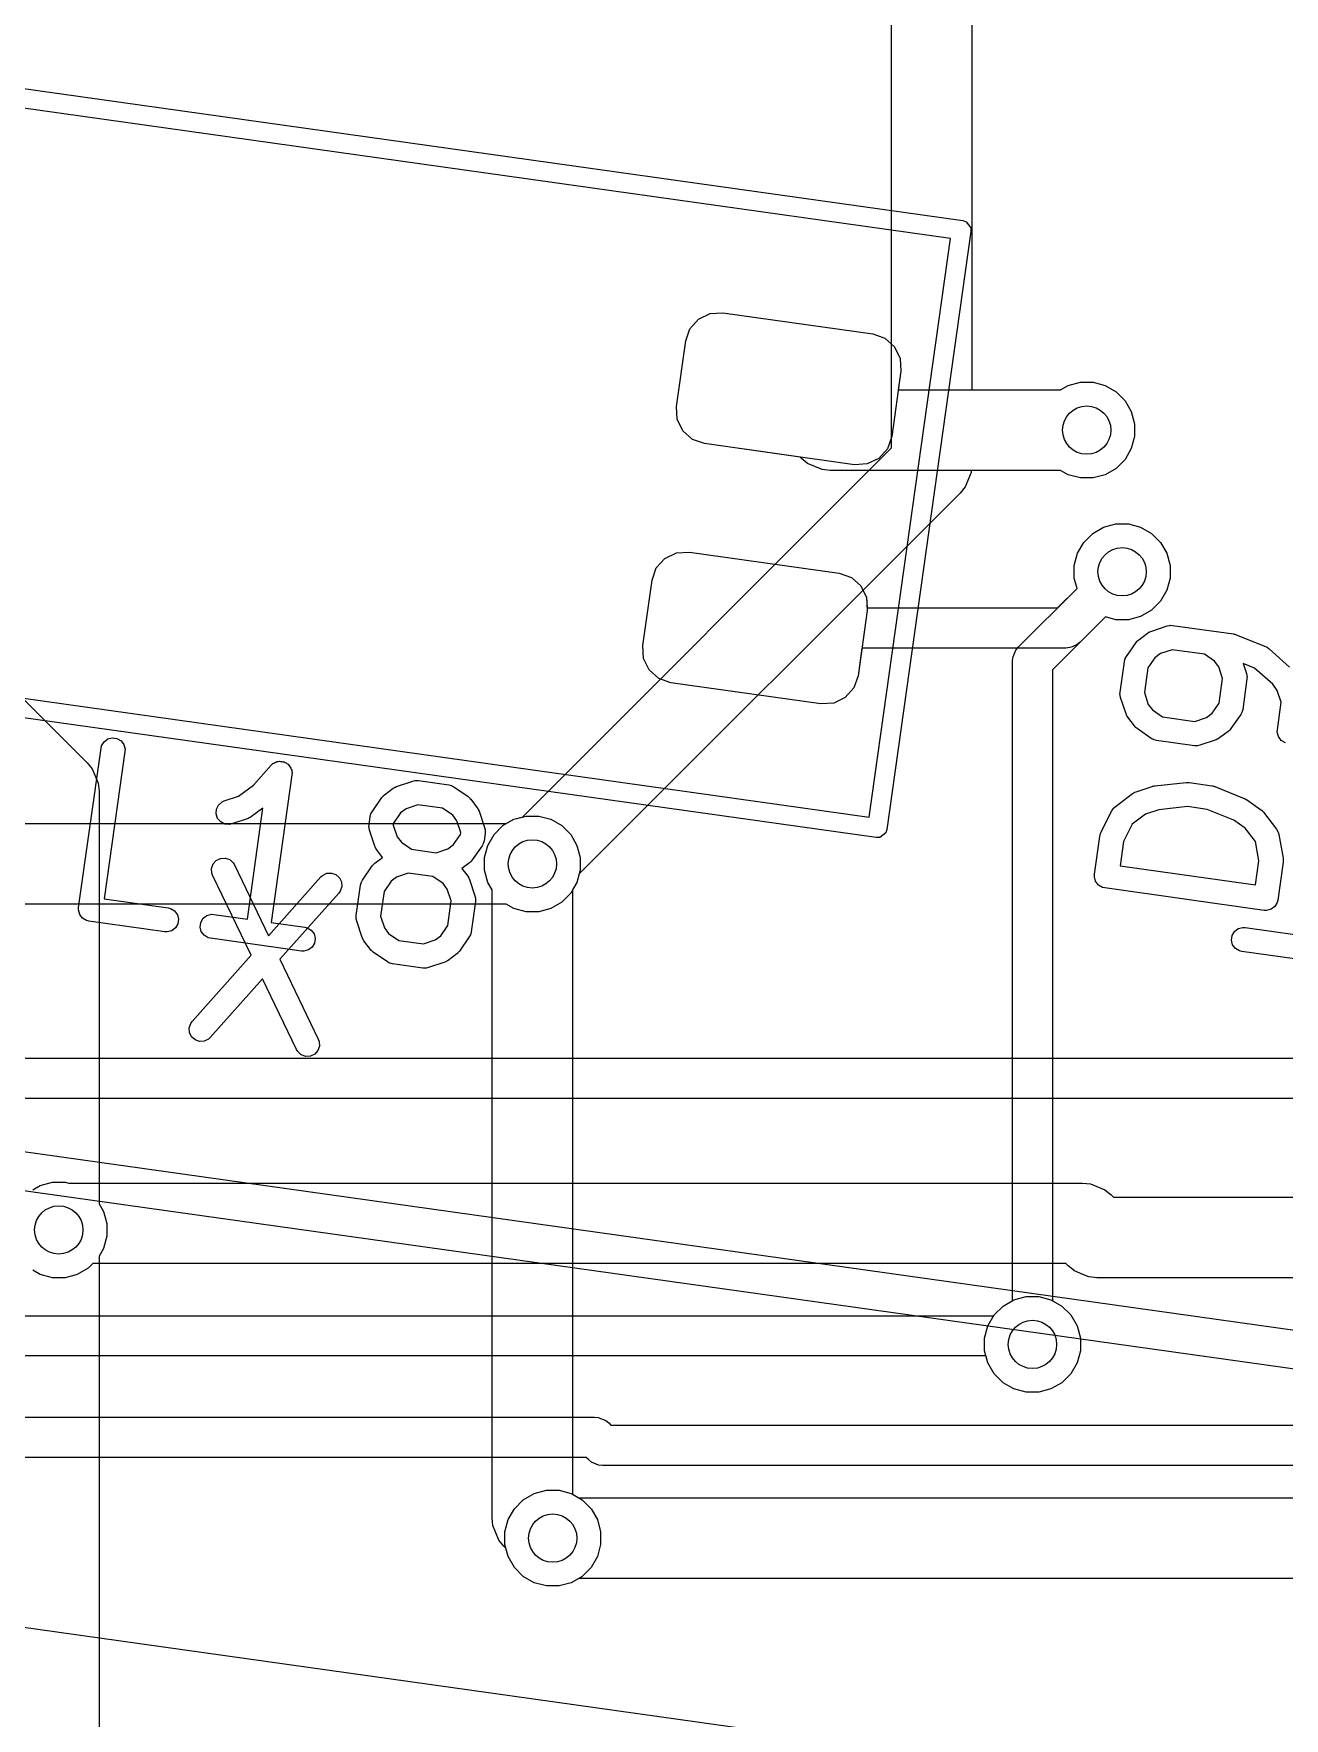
# Model space of a CAD drawing. Header units: millimetres. Extents: x 14 to 286, y -133 to -45.
# Drawn here: x 72.55 to 80.32, y -107.4 to -96.94 of the extents above; entities that cross this region are included whole.
import ezdxf

# ---------------------------------------------------------------- set-up
doc = ezdxf.new("R2010")
doc.units = ezdxf.units.MM
for name, color, linetype, true_color in [('B.Cu', 153, 'CONTINUOUS', 0x4d7fc4), ('B.Silkscreen', 31, 'CONTINUOUS', 0xe8b2a7), ('F.Cu', 13, 'CONTINUOUS', 0xc83434), ('F.Mask', 201, 'CONTINUOUS', 0xd864ff), ('F.Paste', 253, 'CONTINUOUS', 0xb4a09a), ('F.Silkscreen', 41, 'CONTINUOUS', 0xf2eda1), ('User.Drawings', 9, 'CONTINUOUS', 0xc2c2c2)]:
    doc.layers.add(name, color=color, linetype=linetype, true_color=true_color)

msp = doc.modelspace()

# ---------------------------------------------------------------- linework, layer by layer
at = {"layer": 'B.Cu', "linetype": 'CONTINUOUS'}
for p, q in [((78.3808, -93.2539), (78.3808, -99.1531)), ((77.8808, -99.4031), (77.8808, -93.357453)), ((78.3808, -99.1531), (78.932046, -99.1531)), ((78.932046, -99.1531), (78.979095, -99.125936)), ((78.979095, -99.125936), (79.054742, -99.105667)), ((79.054742, -99.105667), (79.133058, -99.105667)), ((79.133058, -99.105667), (79.208705, -99.125936)), ((79.208705, -99.125936), (79.276528, -99.165094)), ((79.276528, -99.165094), (79.331906, -99.220472)), ((79.331906, -99.220472), (79.371064, -99.288295)), ((79.371064, -99.288295), (79.391333, -99.363942)), ((77.8808, -99.513946), (77.8808, -99.4031)), ((79.391333, -99.363942), (79.391333, -99.442258)), ((79.391333, -99.442258), (79.371064, -99.517905)), ((75.58837, -101.806375), (77.8808, -99.513946)), ((79.331906, -99.585728), (79.276528, -99.641106)), ((79.371064, -99.517905), (79.331906, -99.585728)), ((78.375996, -99.666273), (78.338667, -99.756393)), ((78.377294, -99.6531), (78.375996, -99.666273)), ((78.932046, -99.6531), (78.377294, -99.6531)), ((78.979095, -99.680264), (78.932046, -99.6531)), ((79.054742, -99.700533), (78.979095, -99.680264)), ((79.133058, -99.700533), (79.054742, -99.700533)), ((79.208705, -99.680264), (79.133058, -99.700533)), ((79.276528, -99.641106), (79.208705, -99.680264)), ((78.307577, -99.794277), (75.941924, -102.159929)), ((78.338662, -99.756397), (78.307577, -99.794277)), ((78.338667, -99.756393), (78.338662, -99.756397)), ((79.131372, -100.045194), (79.199195, -100.006036)), ((79.199195, -100.006036), (79.274842, -99.985767)), ((79.274842, -99.985767), (79.353158, -99.985767)), ((79.353158, -99.985767), (79.428805, -100.006036)), ((79.428805, -100.006036), (79.496628, -100.045194)), ((79.036836, -100.168395), (79.075994, -100.100572)), ((79.075994, -100.100572), (79.131372, -100.045194)), ((79.496628, -100.045194), (79.552006, -100.100572)), ((79.552006, -100.100572), (79.591164, -100.168395)), ((79.016567, -100.244042), (79.036836, -100.168395)), ((79.016567, -100.322358), (79.016567, -100.244042)), ((79.591164, -100.168395), (79.611433, -100.244042)), ((79.611433, -100.244042), (79.611433, -100.322358)), ((79.033789, -100.386634), (79.016567, -100.322358)), ((79.611433, -100.322358), (79.591164, -100.398005)), ((78.668712, -100.751712), (79.033789, -100.386634)), ((79.591164, -100.398005), (79.552006, -100.465828)), ((79.496628, -100.521206), (79.428805, -100.560364)), ((79.552006, -100.465828), (79.496628, -100.521206)), ((79.210565, -100.56341), (78.8821, -100.891876)), ((79.274842, -100.580633), (79.210565, -100.56341)), ((79.353158, -100.580633), (79.274842, -100.580633)), ((79.428805, -100.560364), (79.353158, -100.580633)), ((78.653171, -100.770648), (78.668712, -100.751712)), ((78.6321, -100.8401), (78.634502, -100.815714)), ((78.6321, -104.810922), (78.6321, -100.8401)), ((78.634502, -100.815714), (78.63622, -100.811567)), ((78.63622, -100.811567), (78.651858, -100.773813)), ((78.651858, -100.773813), (78.653166, -100.770654)), ((78.653166, -100.770654), (78.653171, -100.770648)), ((78.8821, -100.891876), (78.8821, -104.810922)), ((72.463424, -101.04667), (72.885877, -101.469123)), ((72.885877, -101.469123), (72.916962, -101.507002)), ((72.916962, -101.507002), (72.916967, -101.507007)), ((72.916967, -101.507007), (72.954296, -101.597127)), ((72.954296, -101.597127), (72.9591, -101.6459)), ((72.9591, -101.6459), (72.9591, -104.209646)), ((75.535895, -101.820436), (75.58837, -101.806375)), ((75.373536, -101.982795), (75.412694, -101.914972)), ((75.412694, -101.914972), (75.468072, -101.859594)), ((75.468072, -101.859594), (75.535895, -101.820436)), ((75.353267, -102.058442), (75.373536, -101.982795)), ((75.353267, -102.136758), (75.353267, -102.058442)), ((75.373536, -102.212405), (75.353267, -102.136758)), ((75.4007, -102.259453), (75.373536, -102.212405)), ((75.927864, -102.212405), (75.9007, -102.259453)), ((75.941924, -102.159929), (75.927864, -102.212405)), ((75.4007, -106.1592), (75.4007, -102.259453)), ((75.9007, -102.259453), (75.9007, -106.013513)), ((72.9591, -104.209646), (72.986264, -104.256695)), ((72.986264, -104.256695), (73.006533, -104.332342)), ((73.006533, -104.410658), (72.986264, -104.486305)), ((73.006533, -104.332342), (73.006533, -104.410658)), ((72.986264, -104.486305), (72.9591, -104.533353)), ((72.9591, -104.533353), (72.9591, -109.084246)), ((78.519094, -104.899572), (78.574472, -104.844194)), ((78.574472, -104.844194), (78.6321, -104.810922)), ((78.8821, -104.810922), (78.939728, -104.844194)), ((78.939728, -104.844194), (78.995106, -104.899572)), ((78.479936, -104.967395), (78.519094, -104.899572)), ((78.995106, -104.899572), (79.034264, -104.967395)), ((78.459667, -105.043042), (78.479936, -104.967395)), ((78.459667, -105.121358), (78.459667, -105.043042)), ((79.034264, -104.967395), (79.054533, -105.043042)), ((79.054533, -105.043042), (79.054533, -105.121358)), ((78.479936, -105.197005), (78.459667, -105.121358)), ((79.054533, -105.121358), (79.034264, -105.197005)), ((78.519094, -105.264828), (78.479936, -105.197005)), ((78.574472, -105.320206), (78.519094, -105.264828)), ((78.995106, -105.264828), (78.939728, -105.320206)), ((79.034264, -105.197005), (78.995106, -105.264828)), ((78.642295, -105.359364), (78.574472, -105.320206)), ((78.717942, -105.379633), (78.642295, -105.359364)), ((78.871905, -105.359364), (78.796258, -105.379633)), ((78.939728, -105.320206), (78.871905, -105.359364)), ((78.796258, -105.379633), (78.717942, -105.379633)), ((75.9007, -106.013513), (75.959728, -106.047594)), ((75.959728, -106.047594), (76.015106, -106.102972)), ((76.015106, -106.102972), (76.054264, -106.170795)), ((75.405504, -106.207973), (75.4007, -106.1592)), ((75.442833, -106.298093), (75.405504, -106.207973)), ((76.054264, -106.170795), (76.074533, -106.246442)), ((75.442837, -106.298097), (75.442833, -106.298093)), ((75.473923, -106.335977), (75.442837, -106.298097)), ((76.074533, -106.246442), (76.074533, -106.324758)), ((75.485875, -106.347929), (75.473923, -106.335977)), ((75.499936, -106.400405), (75.485875, -106.347929)), ((75.539094, -106.468228), (75.499936, -106.400405)), ((76.054264, -106.400405), (76.015106, -106.468228)), ((76.074533, -106.324758), (76.054264, -106.400405)), ((75.594472, -106.523606), (75.539094, -106.468228)), ((75.662295, -106.562764), (75.594472, -106.523606)), ((75.959728, -106.523606), (75.891905, -106.562764)), ((76.015106, -106.468228), (75.959728, -106.523606)), ((75.737942, -106.583033), (75.662295, -106.562764)), ((75.816258, -106.583033), (75.737942, -106.583033)), ((75.891905, -106.562764), (75.816258, -106.583033))]:
    msp.add_line(p, q, dxfattribs=at)
at = {"layer": 'B.Cu'}
for centre in [(79.0939, -99.4031), (79.314, -100.2832), (75.6507, -102.0976), (72.7091, -104.3715), (78.7571, -105.0822), (75.7771, -106.2856)]:
    msp.add_circle(centre, 0.15, dxfattribs=at)
at = {"layer": 'B.Silkscreen', "linetype": 'CONTINUOUS'}
for p, q in [((73.65814, -102.125362), (73.667817, -102.097745)), ((73.659768, -102.15458), (73.65814, -102.125362)), ((73.667817, -102.097745), (73.687325, -102.075933)), ((73.687325, -102.075933), (73.713697, -102.063247)), ((73.713697, -102.063247), (73.742915, -102.061619)), ((73.742915, -102.061619), (73.770532, -102.071296)), ((73.770532, -102.071296), (73.792344, -102.090804)), ((73.792344, -102.090804), (73.799985, -102.103365)), ((73.799985, -102.103365), (74.011719, -102.54351)), ((73.664813, -102.168391), (73.659768, -102.15458)), ((73.90364, -102.664857), (73.664813, -102.168391)), ((74.011719, -102.54351), (74.336572, -102.178777)), ((74.336572, -102.178777), (74.34738, -102.168809)), ((74.34738, -102.168809), (74.373724, -102.156068)), ((74.373724, -102.156068), (74.402938, -102.154379)), ((74.402938, -102.154379), (74.430576, -102.163997)), ((74.430576, -102.163997), (74.452429, -102.183461)), ((74.452429, -102.183461), (74.46517, -102.209806)), ((74.46517, -102.209806), (74.466859, -102.23902)), ((74.448585, -102.278542), (74.082163, -102.689948)), ((74.45724, -102.266657), (74.448585, -102.278542)), ((74.466859, -102.23902), (74.45724, -102.266657)), ((73.537219, -103.076263), (73.90364, -102.664857)), ((74.082163, -102.689948), (74.320991, -103.186415)), ((73.974084, -102.811295), (73.649233, -103.176029)), ((74.185818, -103.25144), (73.974084, -102.811295)), ((73.518945, -103.115786), (73.528564, -103.088148)), ((73.520635, -103.145), (73.518945, -103.115786)), ((73.533375, -103.171345), (73.520635, -103.145)), ((73.528564, -103.088148), (73.537219, -103.076263)), ((73.555228, -103.190808), (73.533375, -103.171345)), ((73.649233, -103.176029), (73.638425, -103.185997)), ((73.582866, -103.200427), (73.555228, -103.190808)), ((73.61208, -103.198737), (73.582866, -103.200427)), ((73.638425, -103.185997), (73.61208, -103.198737)), ((74.19346, -103.264001), (74.185818, -103.25144)), ((74.215272, -103.28351), (74.19346, -103.264001)), ((74.298479, -103.278872), (74.272107, -103.291558)), ((74.317987, -103.25706), (74.298479, -103.278872)), ((74.327664, -103.229444), (74.317987, -103.25706)), ((74.320991, -103.186415), (74.326036, -103.200225)), ((74.326036, -103.200225), (74.327664, -103.229444)), ((74.242889, -103.293187), (74.215272, -103.28351)), ((74.272107, -103.291558), (74.242889, -103.293187)), ((69.653061, -106.440703), (77.971314, -107.609757))]:
    msp.add_line(p, q, dxfattribs=at)
at = {"layer": 'F.Cu', "linetype": 'CONTINUOUS'}
for p, q in [((76.754637, -98.67966), (76.834495, -98.675125)), ((76.834495, -98.675125), (77.765347, -98.805947)), ((76.60296, -98.849599), (76.629331, -98.774084)), ((76.629331, -98.774084), (76.682592, -98.714409)), ((76.682592, -98.714409), (76.754637, -98.67966)), ((76.545899, -99.255609), (76.60296, -98.849599)), ((77.765347, -98.805947), (77.840862, -98.832319)), ((77.840862, -98.832319), (77.900537, -98.88558)), ((77.900537, -98.88558), (77.935286, -98.957625)), ((77.935286, -98.957625), (77.939821, -99.037483)), ((77.939821, -99.037483), (77.923572, -99.1531)), ((77.923572, -99.1531), (78.932046, -99.1531)), ((78.932046, -99.1531), (78.979095, -99.125936)), ((78.979095, -99.125936), (79.054742, -99.105667)), ((79.054742, -99.105667), (79.133058, -99.105667)), ((79.133058, -99.105667), (79.208705, -99.125936)), ((79.208705, -99.125936), (79.276528, -99.165094)), ((79.276528, -99.165094), (79.331906, -99.220472)), ((76.550434, -99.335467), (76.545899, -99.255609)), ((79.331906, -99.220472), (79.371064, -99.288295)), ((79.371064, -99.288295), (79.391333, -99.363942)), ((76.585183, -99.407512), (76.550434, -99.335467)), ((76.644858, -99.460773), (76.585183, -99.407512)), ((79.391333, -99.363942), (79.391333, -99.442258)), ((76.720373, -99.487145), (76.644858, -99.460773)), ((77.313324, -99.570478), (76.720373, -99.487145)), ((79.391333, -99.442258), (79.371064, -99.517905)), ((77.322723, -99.579877), (77.313324, -99.570478)), ((77.360602, -99.610962), (77.322723, -99.579877)), ((77.360607, -99.610967), (77.360602, -99.610962)), ((77.450727, -99.648296), (77.360607, -99.610967)), ((79.331906, -99.585728), (79.276528, -99.641106)), ((79.371064, -99.517905), (79.331906, -99.585728)), ((77.4995, -99.6531), (77.450727, -99.648296)), ((78.932046, -99.6531), (77.4995, -99.6531)), ((78.979095, -99.680264), (78.932046, -99.6531)), ((79.054742, -99.700533), (78.979095, -99.680264)), ((79.133058, -99.700533), (79.054742, -99.700533)), ((79.208705, -99.680264), (79.133058, -99.700533)), ((79.276528, -99.641106), (79.208705, -99.680264)), ((79.131372, -100.045194), (79.199195, -100.006036)), ((79.199195, -100.006036), (79.274842, -99.985767)), ((79.274842, -99.985767), (79.353158, -99.985767)), ((79.353158, -99.985767), (79.428805, -100.006036)), ((79.428805, -100.006036), (79.496628, -100.045194)), ((79.036836, -100.168395), (79.075994, -100.100572)), ((79.075994, -100.100572), (79.131372, -100.045194)), ((79.496628, -100.045194), (79.552006, -100.100572)), ((79.552006, -100.100572), (79.591164, -100.168395)), ((76.420572, -100.259486), (76.473833, -100.199811)), ((76.473833, -100.199811), (76.545878, -100.165062)), ((76.545878, -100.165062), (76.625736, -100.160527)), ((76.625736, -100.160527), (77.556588, -100.291349)), ((79.016567, -100.244042), (79.036836, -100.168395)), ((79.016567, -100.322358), (79.016567, -100.244042)), ((79.591164, -100.168395), (79.611433, -100.244042)), ((79.611433, -100.244042), (79.611433, -100.322358)), ((76.33714, -100.741011), (76.394201, -100.335001)), ((76.394201, -100.335001), (76.420572, -100.259486)), ((77.556588, -100.291349), (77.632103, -100.317721)), ((77.632103, -100.317721), (77.691778, -100.370982)), ((79.033789, -100.386634), (79.016567, -100.322358)), ((79.611433, -100.322358), (79.591164, -100.398005)), ((77.691778, -100.370982), (77.726527, -100.443027)), ((77.726527, -100.443027), (77.730154, -100.5069)), ((78.913524, -100.5069), (79.033789, -100.386634)), ((79.591164, -100.398005), (79.552006, -100.465828)), ((77.730154, -100.5069), (78.913524, -100.5069)), ((79.496628, -100.521206), (79.428805, -100.560364)), ((79.552006, -100.465828), (79.496628, -100.521206)), ((79.210565, -100.56341), (79.053688, -100.720288)), ((79.274842, -100.580633), (79.210565, -100.56341)), ((79.353158, -100.580633), (79.274842, -100.580633)), ((79.428805, -100.560364), (79.353158, -100.580633)), ((76.341675, -100.820869), (76.33714, -100.741011)), ((77.698173, -100.7569), (77.674001, -100.928895)), ((78.9653, -100.7569), (77.698173, -100.7569)), ((78.989686, -100.754498), (78.9653, -100.7569)), ((78.989687, -100.754498), (78.989686, -100.754498)), ((79.004437, -100.748388), (78.989687, -100.754498)), ((79.034746, -100.735834), (79.004437, -100.748388)), ((79.034751, -100.735828), (79.034746, -100.735834)), ((79.053688, -100.720288), (79.034751, -100.735828)), ((76.376424, -100.892914), (76.341675, -100.820869)), ((76.436099, -100.946175), (76.376424, -100.892914)), ((76.511614, -100.972547), (76.436099, -100.946175)), ((77.442466, -101.103369), (76.511614, -100.972547)), ((77.674001, -100.928895), (77.64763, -101.00441)), ((77.594369, -101.064085), (77.522324, -101.098834)), ((77.64763, -101.00441), (77.594369, -101.064085)), ((77.522324, -101.098834), (77.442466, -101.103369)), ((75.535895, -101.820436), (75.611542, -101.800167)), ((75.611542, -101.800167), (75.689858, -101.800167)), ((75.689858, -101.800167), (75.765505, -101.820436)), ((72.201354, -101.8476), (75.488846, -101.8476)), ((75.488846, -101.8476), (75.535895, -101.820436)), ((75.765505, -101.820436), (75.833328, -101.859594)), ((75.833328, -101.859594), (75.888706, -101.914972)), ((75.888706, -101.914972), (75.927864, -101.982795)), ((75.927864, -101.982795), (75.948133, -102.058442)), ((75.948133, -102.058442), (75.948133, -102.136758)), ((75.927864, -102.212405), (75.888706, -102.280228)), ((75.948133, -102.136758), (75.927864, -102.212405)), ((75.833328, -102.335606), (75.765505, -102.374764)), ((75.888706, -102.280228), (75.833328, -102.335606)), ((75.488846, -102.3476), (72.0978, -102.3476)), ((75.535895, -102.374764), (75.488846, -102.3476)), ((75.611542, -102.395033), (75.535895, -102.374764)), ((75.689858, -102.395033), (75.611542, -102.395033)), ((75.765505, -102.374764), (75.689858, -102.395033)), ((62.651777, -103.305), (81.021641, -103.305)), ((80.986505, -103.555), (62.6, -103.555)), ((72.547246, -104.1215), (72.594295, -104.094336)), ((72.594295, -104.094336), (72.669942, -104.074067)), ((72.669942, -104.074067), (72.748258, -104.074067)), ((72.748258, -104.074067), (72.771894, -104.0804)), ((72.771894, -104.0804), (79.0685, -104.0804)), ((79.0685, -104.0804), (79.117273, -104.085204)), ((79.117273, -104.085204), (79.207393, -104.122533)), ((79.207393, -104.122533), (79.207397, -104.122537)), ((79.207397, -104.122537), (79.245277, -104.153623)), ((79.245277, -104.153623), (79.260054, -104.1684)), ((79.260054, -104.1684), (87.142146, -104.1684)), ((72.594295, -104.648664), (72.547246, -104.6215)), ((72.891728, -104.609506), (72.823905, -104.648664)), ((72.920834, -104.5804), (72.891728, -104.609506)), ((78.964946, -104.5804), (72.920834, -104.5804)), ((78.979723, -104.595177), (78.964946, -104.5804)), ((79.017608, -104.626268), (78.979723, -104.595177)), ((79.070399, -104.648134), (79.017608, -104.626268)), ((72.669942, -104.668933), (72.594295, -104.648664)), ((72.748258, -104.668933), (72.669942, -104.668933)), ((72.823905, -104.648664), (72.748258, -104.668933)), ((79.107727, -104.663596), (79.070399, -104.648134)), ((79.1565, -104.6684), (79.107727, -104.663596)), ((87.2457, -104.6684), (79.1565, -104.6684)), ((78.519094, -104.899572), (78.574472, -104.844194)), ((78.574472, -104.844194), (78.642295, -104.805036)), ((78.642295, -104.805036), (78.717942, -104.784767)), ((78.717942, -104.784767), (78.796258, -104.784767)), ((78.796258, -104.784767), (78.871905, -104.805036)), ((78.871905, -104.805036), (78.939728, -104.844194)), ((78.939728, -104.844194), (78.995106, -104.899572)), ((64.4911, -104.904), (78.516537, -104.904)), ((78.516537, -104.904), (78.519094, -104.899572)), ((78.995106, -104.899572), (79.034264, -104.967395)), ((79.034264, -104.967395), (79.054533, -105.043042)), ((79.054533, -105.043042), (79.054533, -105.121358)), ((78.468413, -105.154), (64.542877, -105.154)), ((78.479936, -105.197005), (78.468413, -105.154)), ((79.054533, -105.121358), (79.034264, -105.197005)), ((78.519094, -105.264828), (78.479936, -105.197005)), ((78.574472, -105.320206), (78.519094, -105.264828)), ((78.995106, -105.264828), (78.939728, -105.320206)), ((79.034264, -105.197005), (78.995106, -105.264828)), ((78.642295, -105.359364), (78.574472, -105.320206)), ((78.717942, -105.379633), (78.642295, -105.359364)), ((78.871905, -105.359364), (78.796258, -105.379633)), ((78.939728, -105.320206), (78.871905, -105.359364)), ((78.796258, -105.379633), (78.717942, -105.379633)), ((72.138443, -105.5339), (76.0367, -105.5339)), ((76.0367, -105.5339), (76.061086, -105.536302)), ((76.061086, -105.536302), (76.061087, -105.536302)), ((76.061087, -105.536302), (76.074198, -105.541733)), ((76.074198, -105.541733), (76.106146, -105.554966)), ((76.106146, -105.554966), (76.106151, -105.554971)), ((76.106151, -105.554971), (76.125088, -105.570512)), ((76.125088, -105.570512), (76.138476, -105.5839)), ((76.138476, -105.5839), (83.217623, -105.5839)), ((75.984923, -105.7839), (72.164928, -105.7839)), ((75.998312, -105.797289), (75.984923, -105.7839)), ((76.017253, -105.812833), (75.998312, -105.797289)), ((76.017254, -105.812834), (76.017253, -105.812833)), ((76.062314, -105.831498), (76.017254, -105.812834)), ((76.0867, -105.8339), (76.062314, -105.831498)), ((83.2694, -105.8339), (76.0867, -105.8339)), ((75.662295, -106.008436), (75.737942, -105.988167)), ((75.737942, -105.988167), (75.816258, -105.988167)), ((75.816258, -105.988167), (75.891905, -106.008436)), ((75.499936, -106.170795), (75.539094, -106.102972)), ((75.539094, -106.102972), (75.594472, -106.047594)), ((75.594472, -106.047594), (75.662295, -106.008436)), ((75.891905, -106.008436), (75.938954, -106.0356)), ((75.938954, -106.0356), (83.676546, -106.0356)), ((75.479667, -106.246442), (75.499936, -106.170795)), ((75.479667, -106.324758), (75.479667, -106.246442)), ((75.499936, -106.400405), (75.479667, -106.324758)), ((75.539094, -106.468228), (75.499936, -106.400405)), ((75.594472, -106.523606), (75.539094, -106.468228)), ((75.662295, -106.562764), (75.594472, -106.523606)), ((75.737942, -106.583033), (75.662295, -106.562764)), ((75.816258, -106.583033), (75.737942, -106.583033)), ((75.891905, -106.562764), (75.816258, -106.583033)), ((75.938954, -106.5356), (75.891905, -106.562764)), ((83.676546, -106.5356), (75.938954, -106.5356))]:
    msp.add_line(p, q, dxfattribs=at)
at = {"layer": 'F.Cu'}
for centre in [(79.0939, -99.4031), (79.314, -100.2832), (75.6507, -102.0976), (72.7091, -104.3715), (78.7571, -105.0822), (75.7771, -106.2856)]:
    msp.add_circle(centre, 0.15, dxfattribs=at)
at = {"layer": 'F.Mask', "linetype": 'CONTINUOUS'}
for p, q in [((76.754637, -98.67966), (76.834495, -98.675125)), ((76.834495, -98.675125), (77.765347, -98.805947)), ((76.60296, -98.849599), (76.629331, -98.774084)), ((76.629331, -98.774084), (76.682592, -98.714409)), ((76.682592, -98.714409), (76.754637, -98.67966)), ((76.545899, -99.255609), (76.60296, -98.849599)), ((77.765347, -98.805947), (77.840862, -98.832319)), ((77.840862, -98.832319), (77.900537, -98.88558)), ((77.900537, -98.88558), (77.935286, -98.957625)), ((77.935286, -98.957625), (77.939821, -99.037483)), ((77.939821, -99.037483), (77.88276, -99.443493)), ((76.550434, -99.335467), (76.545899, -99.255609)), ((76.585183, -99.407512), (76.550434, -99.335467)), ((76.644858, -99.460773), (76.585183, -99.407512)), ((76.720373, -99.487145), (76.644858, -99.460773)), ((77.651225, -99.617967), (76.720373, -99.487145)), ((77.88276, -99.443493), (77.856389, -99.519008)), ((77.731083, -99.613432), (77.651225, -99.617967)), ((77.803128, -99.578683), (77.731083, -99.613432)), ((77.856389, -99.519008), (77.803128, -99.578683)), ((76.420572, -100.259486), (76.473833, -100.199811)), ((76.473833, -100.199811), (76.545878, -100.165062)), ((76.545878, -100.165062), (76.625736, -100.160527)), ((76.625736, -100.160527), (77.556588, -100.291349)), ((76.33714, -100.741011), (76.394201, -100.335001)), ((76.394201, -100.335001), (76.420572, -100.259486)), ((77.556588, -100.291349), (77.632103, -100.317721)), ((77.632103, -100.317721), (77.691778, -100.370982)), ((77.691778, -100.370982), (77.726527, -100.443027)), ((77.726527, -100.443027), (77.731062, -100.522885)), ((77.731062, -100.522885), (77.674001, -100.928895)), ((76.341675, -100.820869), (76.33714, -100.741011)), ((76.376424, -100.892914), (76.341675, -100.820869)), ((76.436099, -100.946175), (76.376424, -100.892914)), ((76.511614, -100.972547), (76.436099, -100.946175)), ((77.442466, -101.103369), (76.511614, -100.972547)), ((77.674001, -100.928895), (77.64763, -101.00441)), ((77.594369, -101.064085), (77.522324, -101.098834)), ((77.64763, -101.00441), (77.594369, -101.064085)), ((77.522324, -101.098834), (77.442466, -101.103369))]:
    msp.add_line(p, q, dxfattribs=at)
at = {"layer": 'F.Paste', "linetype": 'CONTINUOUS'}
for p, q in [((76.754637, -98.67966), (76.834495, -98.675125)), ((76.834495, -98.675125), (77.765347, -98.805947)), ((76.60296, -98.849599), (76.629331, -98.774084)), ((76.629331, -98.774084), (76.682592, -98.714409)), ((76.682592, -98.714409), (76.754637, -98.67966)), ((76.545899, -99.255609), (76.60296, -98.849599)), ((77.765347, -98.805947), (77.840862, -98.832319)), ((77.840862, -98.832319), (77.900537, -98.88558)), ((77.900537, -98.88558), (77.935286, -98.957625)), ((77.935286, -98.957625), (77.939821, -99.037483)), ((77.939821, -99.037483), (77.88276, -99.443493)), ((76.550434, -99.335467), (76.545899, -99.255609)), ((76.585183, -99.407512), (76.550434, -99.335467)), ((76.644858, -99.460773), (76.585183, -99.407512)), ((76.720373, -99.487145), (76.644858, -99.460773)), ((77.651225, -99.617967), (76.720373, -99.487145)), ((77.88276, -99.443493), (77.856389, -99.519008)), ((77.731083, -99.613432), (77.651225, -99.617967)), ((77.803128, -99.578683), (77.731083, -99.613432)), ((77.856389, -99.519008), (77.803128, -99.578683)), ((76.420572, -100.259486), (76.473833, -100.199811)), ((76.473833, -100.199811), (76.545878, -100.165062)), ((76.545878, -100.165062), (76.625736, -100.160527)), ((76.625736, -100.160527), (77.556588, -100.291349)), ((76.33714, -100.741011), (76.394201, -100.335001)), ((76.394201, -100.335001), (76.420572, -100.259486)), ((77.556588, -100.291349), (77.632103, -100.317721)), ((77.632103, -100.317721), (77.691778, -100.370982)), ((77.691778, -100.370982), (77.726527, -100.443027)), ((77.726527, -100.443027), (77.731062, -100.522885)), ((77.731062, -100.522885), (77.674001, -100.928895)), ((76.341675, -100.820869), (76.33714, -100.741011)), ((76.376424, -100.892914), (76.341675, -100.820869)), ((76.436099, -100.946175), (76.376424, -100.892914)), ((76.511614, -100.972547), (76.436099, -100.946175)), ((77.442466, -101.103369), (76.511614, -100.972547)), ((77.674001, -100.928895), (77.64763, -101.00441)), ((77.594369, -101.064085), (77.522324, -101.098834)), ((77.64763, -101.00441), (77.594369, -101.064085)), ((77.522324, -101.098834), (77.442466, -101.103369))]:
    msp.add_line(p, q, dxfattribs=at)
at = {"layer": 'F.Silkscreen', "linetype": 'CONTINUOUS'}
for p, q in [((71.094821, -97.08585), (78.323778, -98.101813)), ((78.247661, -98.212294), (71.137536, -97.213032)), ((78.323778, -98.101813), (78.34588, -98.109531)), ((78.34588, -98.109531), (78.373517, -98.146206)), ((78.373517, -98.146206), (78.374844, -98.169579)), ((77.742463, -101.806967), (78.247661, -98.212294)), ((78.374844, -98.169579), (77.852945, -101.883084)), ((79.417304, -100.704851), (79.471087, -100.664323)), ((79.471087, -100.664323), (79.477439, -100.660448)), ((79.477439, -100.660448), (79.478933, -100.659148)), ((79.478933, -100.659148), (79.481363, -100.658056)), ((79.481363, -100.658056), (79.48364, -100.656668)), ((79.48364, -100.656668), (79.485558, -100.656171)), ((79.485558, -100.656171), (79.492344, -100.653124)), ((79.492344, -100.653124), (79.593282, -100.619223)), ((79.593282, -100.619223), (79.607612, -100.61593)), ((79.607612, -100.61593), (79.610299, -100.616114)), ((79.610299, -100.616114), (79.612909, -100.61544)), ((79.612909, -100.61544), (79.627599, -100.61605)), ((79.627599, -100.61605), (80.004844, -100.669068)), ((79.340268, -100.809882), (79.400679, -100.722198)), ((79.400679, -100.722198), (79.405482, -100.716511)), ((79.405482, -100.716511), (79.406486, -100.714808)), ((79.406486, -100.714808), (79.408443, -100.713006)), ((79.408443, -100.713006), (79.410167, -100.710966)), ((79.410167, -100.710966), (79.411832, -100.709887)), ((79.411832, -100.709887), (79.417304, -100.704851)), ((79.624255, -100.767054), (79.551639, -100.791442)), ((79.824968, -100.795262), (79.624255, -100.767054)), ((80.004844, -100.669068), (80.007336, -100.669671)), ((80.007336, -100.669671), (80.008442, -100.669663)), ((80.008442, -100.669663), (80.013751, -100.671226)), ((80.013751, -100.671226), (80.019133, -100.672531)), ((80.019133, -100.672531), (80.020086, -100.673092)), ((80.020086, -100.673092), (80.022546, -100.673817)), ((80.022546, -100.673817), (80.20454, -100.747482)), ((80.20454, -100.747482), (80.212648, -100.751732)), ((80.212648, -100.751732), (80.214398, -100.752341)), ((80.214398, -100.752341), (80.215907, -100.75344)), ((80.215907, -100.75344), (80.217563, -100.754308)), ((80.217563, -100.754308), (80.218884, -100.755607)), ((80.218884, -100.755607), (80.226283, -100.760996)), ((80.226283, -100.760996), (80.354496, -100.875189)), ((79.30125, -101.030618), (79.327759, -100.841995)), ((79.327759, -100.841995), (79.331222, -100.827706)), ((79.331222, -100.827706), (79.332589, -100.825383)), ((79.332589, -100.825383), (79.333153, -100.822749)), ((79.333153, -100.822749), (79.340268, -100.809882)), ((79.517295, -100.817322), (79.473834, -100.880404)), ((79.551639, -100.791442), (79.517295, -100.817322)), ((79.888051, -100.838724), (79.824968, -100.795262)), ((79.913929, -100.873065), (79.888051, -100.838724)), ((79.938317, -100.945682), (79.913929, -100.873065)), ((80.13622, -100.88165), (80.065421, -100.852993)), ((80.065421, -100.852993), (80.086149, -100.91471)), ((71.315477, -100.903713), (77.742463, -101.806967)), ((79.473834, -100.880404), (79.452254, -101.033961)), ((79.916736, -101.09924), (79.938317, -100.945682)), ((80.089322, -100.949026), (80.062813, -101.137648)), ((80.086149, -100.91471), (80.089442, -100.929039)), ((80.089442, -100.929039), (80.089257, -100.931725)), ((80.089257, -100.931725), (80.089932, -100.934335)), ((80.089932, -100.934335), (80.089322, -100.949026)), ((80.249184, -100.982262), (80.13622, -100.88165)), ((77.785178, -101.93415), (71.274166, -101.019087)), ((79.30064, -101.045308), (79.30125, -101.030618)), ((79.301314, -101.047917), (79.30064, -101.045308)), ((79.30113, -101.050605), (79.301314, -101.047917)), ((79.304423, -101.064935), (79.30113, -101.050605)), ((79.338324, -101.165873), (79.304423, -101.064935)), ((79.452254, -101.033961), (79.476643, -101.106577)), ((80.27792, -101.020396), (80.249184, -100.982262)), ((80.302308, -101.093012), (80.27792, -101.020396)), ((79.341373, -101.172663), (79.338324, -101.165873)), ((79.341869, -101.174578), (79.341373, -101.172663)), ((79.343253, -101.176848), (79.341869, -101.174578)), ((79.344348, -101.179285), (79.343253, -101.176848)), ((79.345652, -101.180781), (79.344348, -101.179285)), ((79.349524, -101.187131), (79.345652, -101.180781)), ((79.390053, -101.240914), (79.349524, -101.187131)), ((79.476643, -101.106577), (79.502522, -101.14092)), ((79.502522, -101.14092), (79.565604, -101.184381)), ((79.565604, -101.184381), (79.766317, -101.212589)), ((79.838933, -101.1882), (79.873276, -101.162321)), ((79.873276, -101.162321), (79.916736, -101.09924)), ((80.050304, -101.169761), (79.989894, -101.257445)), ((80.057419, -101.156894), (80.050304, -101.169761)), ((80.057982, -101.154259), (80.057419, -101.156894)), ((80.05935, -101.151937), (80.057982, -101.154259)), ((80.062813, -101.137648), (80.05935, -101.151937)), ((80.278264, -101.264102), (80.302308, -101.093012)), ((79.395092, -101.246389), (79.390053, -101.240914)), ((79.396168, -101.24805), (79.395092, -101.246389)), ((79.398201, -101.249767), (79.396168, -101.24805)), ((79.400009, -101.251732), (79.398201, -101.249767)), ((79.401717, -101.252738), (79.400009, -101.251732)), ((79.407399, -101.257538), (79.401717, -101.252738)), ((79.495083, -101.317948), (79.407399, -101.257538)), ((79.766317, -101.212589), (79.838933, -101.1882)), ((79.97327, -101.274791), (79.919487, -101.31532)), ((79.978745, -101.269751), (79.97327, -101.274791)), ((79.980406, -101.268676), (79.978745, -101.269751)), ((79.982123, -101.266642), (79.980406, -101.268676)), ((79.984088, -101.264835), (79.982123, -101.266642)), ((79.985094, -101.263126), (79.984088, -101.264835)), ((79.989894, -101.257445), (79.985094, -101.263126)), ((80.277654, -101.278792), (80.278264, -101.264102)), ((80.284982, -101.307124), (80.277654, -101.278792)), ((72.832424, -102.36891), (72.971597, -101.378642)), ((72.971597, -101.378642), (72.97506, -101.364353)), ((72.97506, -101.364353), (72.989913, -101.339139)), ((72.989913, -101.339139), (73.013283, -101.321528)), ((73.013283, -101.321528), (73.041615, -101.3142)), ((73.041615, -101.3142), (73.070594, -101.318273)), ((73.070594, -101.318273), (73.095808, -101.333126)), ((73.095808, -101.333126), (73.113419, -101.356496)), ((73.113419, -101.356496), (73.120747, -101.384828)), ((73.120747, -101.384828), (73.120137, -101.399518)), ((79.50795, -101.325063), (79.495083, -101.317948)), ((79.510584, -101.325626), (79.50795, -101.325063)), ((79.512907, -101.326994), (79.510584, -101.325626)), ((79.527196, -101.330457), (79.512907, -101.326994)), ((79.762974, -101.363594), (79.527196, -101.330457)), ((79.777664, -101.364203), (79.762974, -101.363594)), ((79.78027, -101.363528), (79.777664, -101.364203)), ((79.782961, -101.363714), (79.78027, -101.363528)), ((79.797291, -101.360421), (79.782961, -101.363714)), ((79.898229, -101.32652), (79.797291, -101.360421)), ((79.905019, -101.32347), (79.898229, -101.32652)), ((79.906934, -101.322975), (79.905019, -101.32347)), ((79.909204, -101.32159), (79.906934, -101.322975)), ((79.911641, -101.320496), (79.909204, -101.32159)), ((79.913137, -101.319191), (79.911641, -101.320496)), ((79.919487, -101.31532), (79.913137, -101.319191)), ((80.302593, -101.330494), (80.284982, -101.307124)), ((80.327807, -101.345347), (80.302593, -101.330494)), ((73.120137, -101.399518), (72.991401, -102.315515)), ((73.918031, -101.607663), (74.027284, -101.484998)), ((74.027284, -101.484998), (74.027323, -101.484961)), ((74.027323, -101.484961), (74.027337, -101.484939)), ((74.027337, -101.484939), (74.027396, -101.484893)), ((74.027396, -101.484893), (74.038092, -101.47503)), ((74.038092, -101.47503), (74.044776, -101.471797)), ((74.044776, -101.471797), (74.050707, -101.467328)), ((74.050707, -101.467328), (74.057822, -101.465487)), ((74.057822, -101.465487), (74.064436, -101.462289)), ((74.064436, -101.462289), (74.071846, -101.46186)), ((74.071846, -101.46186), (74.079039, -101.46)), ((74.079039, -101.46), (74.086318, -101.461023)), ((74.086318, -101.461023), (74.09365, -101.460599)), ((74.09365, -101.460599), (74.10066, -101.463038)), ((74.10066, -101.463038), (74.108018, -101.464073)), ((74.108018, -101.464073), (74.114351, -101.467803)), ((74.114351, -101.467803), (74.121288, -101.470218)), ((74.121288, -101.470218), (74.126832, -101.475156)), ((74.126832, -101.475156), (74.133232, -101.478926)), ((74.133232, -101.478926), (74.137654, -101.484794)), ((74.137654, -101.484794), (74.143141, -101.489681)), ((74.143141, -101.489681), (74.146373, -101.496364)), ((74.146373, -101.496364), (74.150843, -101.502296)), ((74.157561, -101.545318), (74.028825, -102.461316)), ((74.150843, -101.502296), (74.152683, -101.509412)), ((74.152683, -101.509412), (74.155882, -101.516026)), ((74.155882, -101.516026), (74.15631, -101.523435)), ((74.15631, -101.523435), (74.158171, -101.530628)), ((74.157563, -101.545265), (74.157561, -101.545318)), ((74.157572, -101.54524), (74.157563, -101.545265)), ((74.158171, -101.530628), (74.157567, -101.545161)), ((74.157567, -101.545161), (74.157572, -101.54524)), ((74.807275, -101.616976), (74.908214, -101.583075)), ((74.908214, -101.583075), (74.922543, -101.579782)), ((74.922543, -101.579782), (74.92523, -101.579966)), ((74.92523, -101.579966), (74.92784, -101.579292)), ((74.92784, -101.579292), (74.94253, -101.579902)), ((74.94253, -101.579902), (75.131152, -101.606411)), ((75.131152, -101.606411), (75.145441, -101.609874)), ((79.517257, -101.612631), (79.712507, -101.591985)), ((79.712507, -101.591985), (79.715067, -101.591966)), ((79.715067, -101.591966), (79.716141, -101.591689)), ((79.716141, -101.591689), (79.721677, -101.591918)), ((79.721677, -101.591918), (79.727209, -101.591879)), ((79.727209, -101.591879), (79.72827, -101.592192)), ((79.72827, -101.592192), (79.730831, -101.592299)), ((79.730831, -101.592299), (79.872298, -101.612181)), ((73.723303, -101.712977), (73.736715, -101.706953)), ((73.736715, -101.706953), (73.826114, -101.676927)), ((73.826114, -101.676927), (73.918031, -101.607663)), ((74.655199, -101.773734), (74.715609, -101.686051)), ((74.715609, -101.686051), (74.720411, -101.680365)), ((74.720411, -101.680365), (74.721416, -101.67866)), ((74.721416, -101.67866), (74.723373, -101.676858)), ((74.723373, -101.676858), (74.725096, -101.674819)), ((74.725096, -101.674819), (74.72676, -101.67374)), ((74.72676, -101.67374), (74.732234, -101.668703)), ((74.732234, -101.668703), (74.786017, -101.628175)), ((74.786017, -101.628175), (74.792369, -101.6243)), ((74.792369, -101.6243), (74.793863, -101.623)), ((74.793863, -101.623), (74.796292, -101.621908)), ((74.796292, -101.621908), (74.79857, -101.62052)), ((74.79857, -101.62052), (74.800489, -101.620023)), ((74.800489, -101.620023), (74.807275, -101.616976)), ((75.145441, -101.609874), (75.147763, -101.611241)), ((75.147763, -101.611241), (75.150398, -101.611805)), ((75.150398, -101.611805), (75.163265, -101.61892)), ((75.163265, -101.61892), (75.250948, -101.67933)), ((75.250948, -101.67933), (75.25663, -101.684129)), ((75.25663, -101.684129), (75.258339, -101.685136)), ((75.258339, -101.685136), (75.260144, -101.687097)), ((75.260144, -101.687097), (75.26218, -101.688817)), ((75.26218, -101.688817), (75.263257, -101.69048)), ((75.263257, -101.69048), (75.268295, -101.695954)), ((75.268295, -101.695954), (75.308824, -101.749737)), ((79.271503, -101.742275), (79.379069, -101.661219)), ((79.379069, -101.661219), (79.385419, -101.657346)), ((79.385419, -101.657346), (79.386915, -101.656043)), ((79.386915, -101.656043), (79.389348, -101.65495)), ((79.389348, -101.65495), (79.391621, -101.653564)), ((79.391621, -101.653564), (79.393538, -101.653068)), ((79.393538, -101.653068), (79.400327, -101.650019)), ((79.400327, -101.650019), (79.501266, -101.616118)), ((79.501266, -101.616118), (79.502379, -101.615862)), ((79.502379, -101.615862), (79.502858, -101.615602)), ((79.502858, -101.615602), (79.509252, -101.614282)), ((79.509252, -101.614282), (79.515595, -101.612825)), ((79.515595, -101.612825), (79.516136, -101.612862)), ((79.516136, -101.612862), (79.517257, -101.612631)), ((79.872298, -101.612181), (79.87479, -101.612784)), ((79.87479, -101.612784), (79.875895, -101.612776)), ((79.875895, -101.612776), (79.881199, -101.614338)), ((79.881199, -101.614338), (79.886587, -101.615644)), ((79.886587, -101.615644), (79.887541, -101.616206)), ((79.887541, -101.616206), (79.889999, -101.61693)), ((79.889999, -101.61693), (80.071994, -101.690594)), ((80.071994, -101.690594), (80.073008, -101.691125)), ((80.073008, -101.691125), (80.073539, -101.691239)), ((80.073539, -101.691239), (80.079239, -101.694391)), ((80.079239, -101.694391), (80.085017, -101.697419)), ((80.085017, -101.697419), (80.085404, -101.6978)), ((80.085404, -101.6978), (80.086406, -101.698354)), ((80.086406, -101.698354), (80.17409, -101.758765)), ((73.686203, -101.787599), (73.688212, -101.758404)), ((73.69552, -101.81534), (73.686203, -101.787599)), ((73.688212, -101.758404), (73.701239, -101.732201)), ((73.714744, -101.837404), (73.69552, -101.81534)), ((73.701239, -101.732201), (73.723303, -101.712977)), ((73.885411, -101.815246), (73.784471, -101.849147)), ((73.880285, -102.44044), (73.977194, -101.750902)), ((73.892196, -101.812198), (73.885411, -101.815246)), ((73.894115, -101.811702), (73.892196, -101.812198)), ((73.896391, -101.810313), (73.894115, -101.811702)), ((73.898822, -101.809222), (73.896391, -101.810313)), ((73.900315, -101.807921), (73.898822, -101.809222)), ((73.906668, -101.804047), (73.900315, -101.807921)), ((73.977194, -101.750902), (73.906668, -101.804047)), ((74.636063, -101.853002), (74.64269, -101.805848)), ((74.64269, -101.805848), (74.646153, -101.791559)), ((74.646153, -101.791559), (74.64752, -101.789237)), ((74.64752, -101.789237), (74.648084, -101.786601)), ((74.648084, -101.786601), (74.655199, -101.773734)), ((74.832225, -101.781174), (74.788765, -101.844255)), ((74.86657, -101.755294), (74.832225, -101.781174)), ((74.939186, -101.730906), (74.86657, -101.755294)), ((75.092742, -101.752486), (74.939186, -101.730906)), ((75.155825, -101.795947), (75.092742, -101.752486)), ((75.181704, -101.83029), (75.155825, -101.795947)), ((75.308824, -101.749737), (75.312697, -101.756089)), ((75.312697, -101.756089), (75.314, -101.757584)), ((75.314, -101.757584), (75.315092, -101.760016)), ((75.315092, -101.760016), (75.316479, -101.76229)), ((75.316479, -101.76229), (75.316974, -101.764206)), ((75.316974, -101.764206), (75.320024, -101.770995)), ((75.320024, -101.770995), (75.353925, -101.871933)), ((79.182444, -101.903625), (79.249481, -101.768785)), ((79.249481, -101.768785), (79.257285, -101.756324)), ((79.257285, -101.756324), (79.259316, -101.754554)), ((79.259316, -101.754554), (79.260684, -101.752232)), ((79.260684, -101.752232), (79.271503, -101.742275)), ((79.459622, -101.788337), (79.375914, -101.851416)), ((79.541218, -101.760933), (79.459622, -101.788337)), ((79.719097, -101.742123), (79.541218, -101.760933)), ((79.842279, -101.759436), (79.719097, -101.742123)), ((80.008083, -101.826546), (79.842279, -101.759436)), ((80.17409, -101.758765), (80.179772, -101.763565)), ((80.179772, -101.763565), (80.18148, -101.764571)), ((80.18148, -101.764571), (80.183284, -101.766531)), ((80.183284, -101.766531), (80.185322, -101.768253)), ((80.185322, -101.768253), (80.1864, -101.769918)), ((80.1864, -101.769918), (80.191436, -101.77539)), ((80.191436, -101.77539), (80.272494, -101.882955)), ((73.740947, -101.850431), (73.714744, -101.837404)), ((73.770142, -101.85244), (73.740947, -101.850431)), ((73.784471, -101.849147), (73.770142, -101.85244)), ((74.635454, -101.867692), (74.636063, -101.853002)), ((74.636128, -101.870298), (74.635454, -101.867692)), ((74.635943, -101.872989), (74.636128, -101.870298)), ((74.639236, -101.887318), (74.635943, -101.872989)), ((74.673137, -101.988258), (74.639236, -101.887318)), ((74.788765, -101.844255), (74.787066, -101.856345)), ((74.787066, -101.856345), (74.811455, -101.928961)), ((75.160934, -101.978078), (75.204394, -101.914997)), ((75.206093, -101.902906), (75.181704, -101.83029)), ((75.204394, -101.914997), (75.206093, -101.902906)), ((75.357098, -101.906251), (75.35047, -101.953407)), ((75.353925, -101.871933), (75.357218, -101.886263)), ((75.357218, -101.886263), (75.357033, -101.88895)), ((75.357033, -101.88895), (75.357708, -101.89156)), ((75.357708, -101.89156), (75.357098, -101.906251)), ((77.845227, -101.905186), (77.808552, -101.932823)), ((77.852945, -101.883084), (77.845227, -101.905186)), ((79.175332, -101.926575), (79.177084, -101.919345)), ((79.177084, -101.919345), (79.17722, -101.917368)), ((79.17722, -101.917368), (79.178167, -101.914875)), ((79.178167, -101.914875), (79.178795, -101.912286)), ((79.178795, -101.912286), (79.1798, -101.910578)), ((79.1798, -101.910578), (79.182444, -101.903625)), ((79.375914, -101.851416), (79.322178, -101.959502)), ((80.078967, -101.875383), (80.008083, -101.826546)), ((80.142042, -101.959086), (80.078967, -101.875383)), ((80.272494, -101.882955), (80.280149, -101.895508)), ((80.280149, -101.895508), (80.280824, -101.898118)), ((80.280824, -101.898118), (80.282288, -101.900378)), ((80.282288, -101.900378), (80.286356, -101.914507)), ((80.286356, -101.914507), (80.31363, -102.062602)), ((74.676184, -101.995043), (74.673137, -101.988258)), ((74.676681, -101.996962), (74.676184, -101.995043)), ((74.678069, -101.999238), (74.676681, -101.996962)), ((74.679161, -102.001669), (74.678069, -101.999238)), ((74.680461, -102.003162), (74.679161, -102.001669)), ((74.684336, -102.009515), (74.680461, -102.003162)), ((74.720256, -102.057183), (74.684336, -102.009515)), ((74.811455, -101.928961), (74.837335, -101.963306)), ((74.837335, -101.963306), (74.900415, -102.006765)), ((74.900415, -102.006765), (75.053974, -102.028346)), ((75.053974, -102.028346), (75.12659, -102.003958)), ((75.12659, -102.003958), (75.160934, -101.978078)), ((75.337961, -101.985519), (75.277551, -102.073203)), ((75.345076, -101.972652), (75.337961, -101.985519)), ((75.345639, -101.970015), (75.345076, -101.972652)), ((75.347006, -101.967696), (75.345639, -101.970015)), ((75.35047, -101.953407), (75.347006, -101.967696)), ((77.808551, -101.932823), (77.785178, -101.93415)), ((77.808552, -101.932823), (77.808551, -101.932822)), ((77.808551, -101.932822), (77.808551, -101.932823)), ((79.142195, -102.162353), (79.175332, -101.926575)), ((79.322178, -101.959502), (79.301173, -102.108958)), ((80.163906, -102.077799), (80.142042, -101.959086)), ((74.595554, -102.198134), (74.655964, -102.110451)), ((74.655964, -102.110451), (74.660766, -102.104765)), ((74.660766, -102.104765), (74.661771, -102.10306)), ((74.661771, -102.10306), (74.663728, -102.101258)), ((74.663728, -102.101258), (74.665451, -102.099219)), ((74.665451, -102.099219), (74.667115, -102.09814)), ((74.667115, -102.09814), (74.672589, -102.093103)), ((74.672589, -102.093103), (74.720256, -102.057183)), ((75.260926, -102.09055), (75.213258, -102.126469)), ((75.213258, -102.126469), (75.249179, -102.174138)), ((75.266403, -102.085509), (75.260926, -102.09055)), ((75.268063, -102.084434), (75.266403, -102.085509)), ((75.26978, -102.082401), (75.268063, -102.084434)), ((75.271744, -102.080594), (75.26978, -102.082401)), ((75.27275, -102.078885), (75.271744, -102.080594)), ((75.277551, -102.073203), (75.27275, -102.078885)), ((79.301173, -102.108958), (80.142901, -102.227256)), ((80.142901, -102.227256), (80.163906, -102.077799)), ((80.31414, -102.086624), (80.281003, -102.322402)), ((80.31363, -102.062602), (80.314254, -102.070021)), ((80.314448, -102.079194), (80.31414, -102.086624)), ((80.314254, -102.070021), (80.314749, -102.071934)), ((80.314863, -102.077253), (80.314448, -102.079194)), ((80.314749, -102.071934), (80.314638, -102.07459)), ((80.314638, -102.07459), (80.314863, -102.077253)), ((74.556535, -102.41887), (74.583045, -102.230247)), ((74.583045, -102.230247), (74.586508, -102.215957)), ((74.586508, -102.215957), (74.587876, -102.213634)), ((74.587876, -102.213634), (74.588439, -102.211001)), ((74.588439, -102.211001), (74.595554, -102.198134)), ((74.77258, -102.205574), (74.72912, -102.268656)), ((74.806924, -102.179694), (74.77258, -102.205574)), ((74.87954, -102.155306), (74.806924, -102.179694)), ((75.033098, -102.176886), (74.87954, -102.155306)), ((75.096179, -102.220346), (75.033098, -102.176886)), ((75.122059, -102.254691), (75.096179, -102.220346)), ((75.249179, -102.174138), (75.253053, -102.18049)), ((75.253053, -102.18049), (75.254354, -102.181984)), ((75.254354, -102.181984), (75.255445, -102.184413)), ((75.255445, -102.184413), (75.256834, -102.186691)), ((75.256834, -102.186691), (75.25733, -102.18861)), ((75.25733, -102.18861), (75.260378, -102.195396)), ((75.260378, -102.195396), (75.294279, -102.296335)), ((79.141585, -102.177043), (79.142195, -102.162353)), ((79.148913, -102.205375), (79.141585, -102.177043)), ((79.166524, -102.228745), (79.148913, -102.205375)), ((79.191738, -102.243598), (79.166524, -102.228745)), ((72.991401, -102.315515), (73.388688, -102.371351)), ((74.72912, -102.268656), (74.707539, -102.422213)), ((75.146447, -102.327307), (75.122059, -102.254691)), ((75.124866, -102.480865), (75.146447, -102.327307)), ((75.297452, -102.330651), (75.270943, -102.519273)), ((75.294279, -102.296335), (75.297572, -102.310664)), ((75.297572, -102.310664), (75.297387, -102.31335)), ((75.297387, -102.31335), (75.298062, -102.31596)), ((75.298062, -102.31596), (75.297452, -102.330651)), ((79.206027, -102.247061), (79.191738, -102.243598)), ((80.196295, -102.386234), (79.206027, -102.247061)), ((80.27754, -102.336691), (80.262687, -102.361905)), ((80.281003, -102.322402), (80.27754, -102.336691)), ((72.831814, -102.3836), (72.832424, -102.36891)), ((72.839142, -102.411932), (72.831814, -102.3836)), ((72.856753, -102.435302), (72.839142, -102.411932)), ((72.881967, -102.450155), (72.856753, -102.435302)), ((73.388688, -102.371351), (73.402977, -102.374814)), ((73.402977, -102.374814), (73.428191, -102.389667)), ((73.428191, -102.389667), (73.445802, -102.413037)), ((73.445802, -102.413037), (73.453129, -102.441369)), ((73.453129, -102.441369), (73.449056, -102.470348)), ((73.590377, -102.460658), (73.60523, -102.435444)), ((73.60523, -102.435444), (73.6286, -102.417833)), ((73.6286, -102.417833), (73.656932, -102.410505)), ((73.656932, -102.410505), (73.671622, -102.411115)), ((73.671622, -102.411115), (73.880285, -102.44044)), ((74.555925, -102.43356), (74.556535, -102.41887)), ((74.556599, -102.436169), (74.555925, -102.43356)), ((74.556415, -102.438857), (74.556599, -102.436169)), ((74.559708, -102.453187), (74.556415, -102.438857)), ((74.707539, -102.422213), (74.731928, -102.494829)), ((80.210985, -102.386844), (80.196295, -102.386234)), ((80.239317, -102.379516), (80.210985, -102.386844)), ((80.262687, -102.361905), (80.239317, -102.379516)), ((72.896256, -102.453618), (72.881967, -102.450155)), ((73.367812, -102.519891), (72.896256, -102.453618)), ((73.382502, -102.5205), (73.367812, -102.519891)), ((73.410833, -102.513173), (73.382502, -102.5205)), ((73.434204, -102.495562), (73.410833, -102.513173)), ((73.449056, -102.470348), (73.434204, -102.495562)), ((73.586304, -102.489637), (73.590377, -102.460658)), ((73.593632, -102.517969), (73.586304, -102.489637)), ((73.611243, -102.541339), (73.593632, -102.517969)), ((73.636457, -102.556192), (73.611243, -102.541339)), ((74.028825, -102.461316), (74.237489, -102.490642)), ((74.237489, -102.490642), (74.251778, -102.494105)), ((74.251778, -102.494105), (74.276992, -102.508958)), ((74.276992, -102.508958), (74.294603, -102.532328)), ((74.294603, -102.532328), (74.30193, -102.56066)), ((74.593609, -102.554125), (74.559708, -102.453187)), ((74.731928, -102.494829), (74.757807, -102.529172)), ((74.757807, -102.529172), (74.82089, -102.572634)), ((75.047062, -102.569826), (75.081406, -102.543946)), ((75.081406, -102.543946), (75.124866, -102.480865)), ((75.265549, -102.538519), (75.258434, -102.551386)), ((75.266112, -102.535884), (75.265549, -102.538519)), ((75.26748, -102.533562), (75.266112, -102.535884)), ((75.270943, -102.519273), (75.26748, -102.533562)), ((73.650746, -102.559655), (73.636457, -102.556192)), ((74.216613, -102.639182), (73.650746, -102.559655)), ((74.231303, -102.639792), (74.216613, -102.639182)), ((74.259635, -102.632464), (74.231303, -102.639792)), ((74.283005, -102.614853), (74.259635, -102.632464)), ((74.297858, -102.589639), (74.283005, -102.614853)), ((74.30193, -102.56066), (74.297858, -102.589639)), ((74.596658, -102.560915), (74.593609, -102.554125)), ((74.597154, -102.56283), (74.596658, -102.560915)), ((74.598538, -102.5651), (74.597154, -102.56283)), ((74.599633, -102.567537), (74.598538, -102.5651)), ((74.600937, -102.569033), (74.599633, -102.567537)), ((74.604809, -102.575383), (74.600937, -102.569033)), ((74.645338, -102.629166), (74.604809, -102.575383)), ((74.650374, -102.634638), (74.645338, -102.629166)), ((74.651452, -102.636302), (74.650374, -102.634638)), ((74.653488, -102.638022), (74.651452, -102.636302)), ((74.655294, -102.639984), (74.653488, -102.638022)), ((74.657001, -102.640989), (74.655294, -102.639984)), ((74.662684, -102.64579), (74.657001, -102.640989)), ((74.750368, -102.706201), (74.662684, -102.64579)), ((74.82089, -102.572634), (74.974446, -102.594215)), ((74.974446, -102.594215), (75.047062, -102.569826)), ((75.186875, -102.651376), (75.1814, -102.656416)), ((75.188536, -102.650301), (75.186875, -102.651376)), ((75.190253, -102.648267), (75.188536, -102.650301)), ((75.192218, -102.64646), (75.190253, -102.648267)), ((75.193224, -102.644751), (75.192218, -102.64646)), ((75.198024, -102.63907), (75.193224, -102.644751)), ((75.258434, -102.551386), (75.198024, -102.63907)), ((74.763235, -102.713316), (74.750368, -102.706201)), ((74.765869, -102.713879), (74.763235, -102.713316)), ((74.768192, -102.715247), (74.765869, -102.713879)), ((74.782481, -102.71871), (74.768192, -102.715247)), ((74.971103, -102.745219), (74.782481, -102.71871)), ((74.985794, -102.745829), (74.971103, -102.745219)), ((74.988403, -102.745154), (74.985794, -102.745829)), ((74.99109, -102.745339), (74.988403, -102.745154)), ((75.005419, -102.742046), (74.99109, -102.745339)), ((75.106359, -102.708145), (75.005419, -102.742046)), ((75.113147, -102.705095), (75.106359, -102.708145)), ((75.115064, -102.7046), (75.113147, -102.705095)), ((75.117337, -102.703213), (75.115064, -102.7046)), ((75.11977, -102.702121), (75.117337, -102.703213)), ((75.121264, -102.700818), (75.11977, -102.702121)), ((75.127617, -102.696945), (75.121264, -102.700818)), ((75.1814, -102.656416), (75.127617, -102.696945))]:
    msp.add_line(p, q, dxfattribs=at)
at = {"layer": 'User.Drawings', "linetype": 'CONTINUOUS'}
for p, q in [((79.992517, -102.571167), (79.99659, -102.542188)), ((79.99659, -102.542188), (80.011443, -102.516974)), ((80.011443, -102.516974), (80.034813, -102.499363)), ((80.034813, -102.499363), (80.063145, -102.492035)), ((80.063145, -102.492035), (80.077835, -102.492645)), ((80.077835, -102.492645), (80.993832, -102.62138)), ((79.999845, -102.599499), (79.992517, -102.571167)), ((80.017456, -102.622869), (79.999845, -102.599499)), ((80.04267, -102.637722), (80.017456, -102.622869)), ((80.056959, -102.641185), (80.04267, -102.637722)), ((81.047227, -102.780358), (80.056959, -102.641185)), ((64.450786, -102.75533), (83.155374, -105.384089)), ((83.12172, -105.621723), (64.431793, -102.995026))]:
    msp.add_line(p, q, dxfattribs=at)

doc.saveas('drawing.dxf')
